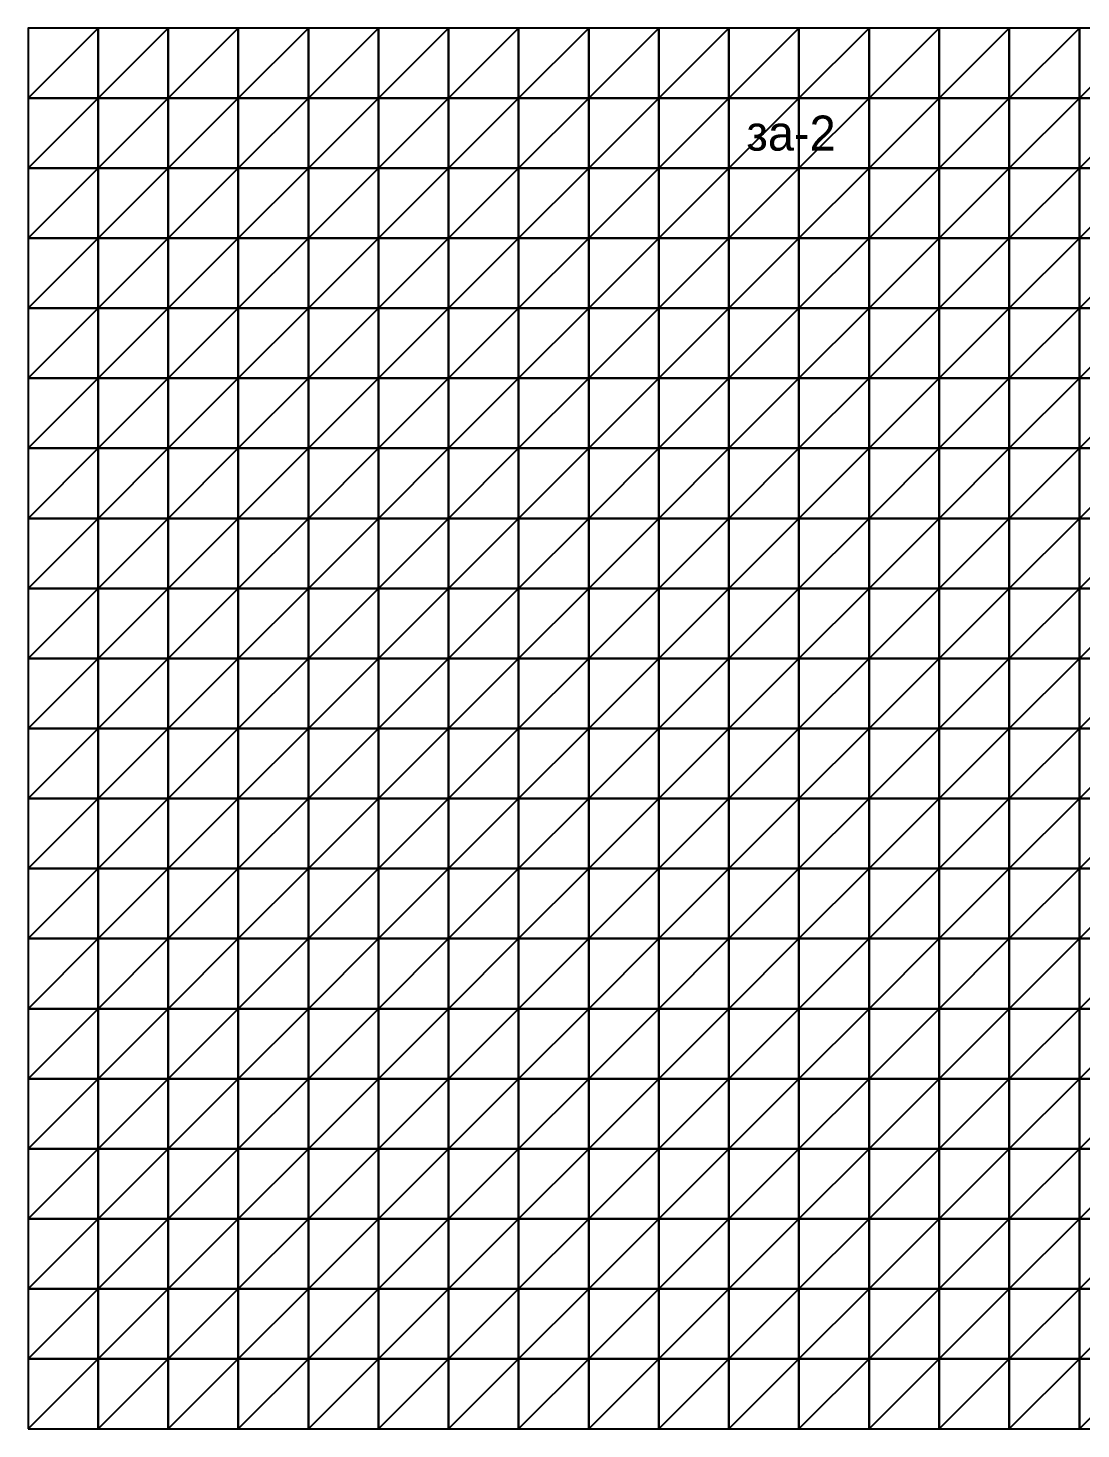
# Model space of a CAD drawing. Header units: metres. Extents: x 0 to 60, y 0 to 40.
# Drawn here: x 0 to 30.05, y 0 to 40 of the extents above; entities that cross this region are included whole.
import ezdxf

# ---------------------------------------------------------------- set-up
doc = ezdxf.new("R2010")
doc.units = ezdxf.units.M

msp = doc.modelspace()

# ---------------------------------------------------------------- linework, layer by layer
at = {"color": 1}
for p in [(30, 38, 0.47), (20, 36, 0.341), (30, 20, 12), (30, 2, 0.47)]:
    msp.add_point(p, dxfattribs=at)
at = {"color": 3}
msp.add_point((30, 30, 25), dxfattribs=at)
at = {"layer": 'Surface', "color": 8}
for points in [[(0, 38, 0), (2, 38, 0), (2, 40, 0)], [(0, 38, 0), (2, 40, 0), (0, 40, 0)], [(2, 38, 0), (4, 38, 0.001), (4, 40, 0)], [(2, 38, 0), (4, 40, 0), (2, 40, 0)], [(4, 38, 0.001), (6, 38, 0.001), (6, 40, 0.001)], [(4, 38, 0.001), (6, 40, 0.001), (4, 40, 0)], [(6, 38, 0.001), (8, 38, 0.004), (8, 40, 0.002)], [(6, 38, 0.001), (8, 40, 0.002), (6, 40, 0.001)], [(8, 38, 0.004), (10, 38, 0.009), (10, 40, 0.004)], [(8, 38, 0.004), (10, 40, 0.004), (8, 40, 0.002)], [(10, 38, 0.009), (12, 38, 0.018), (12, 40, 0.009)], [(10, 38, 0.009), (12, 40, 0.009), (10, 40, 0.004)], [(12, 38, 0.018), (14, 38, 0.036), (14, 40, 0.017)], [(12, 38, 0.018), (14, 40, 0.017), (12, 40, 0.009)], [(14, 38, 0.036), (16, 38, 0.066), (16, 40, 0.031)], [(14, 38, 0.036), (16, 40, 0.031), (14, 40, 0.017)], [(16, 38, 0.066), (18, 38, 0.111), (18, 40, 0.052)], [(16, 38, 0.066), (18, 40, 0.052), (16, 40, 0.031)], [(18, 38, 0.111), (20, 38, 0.173), (20, 40, 0.081)], [(18, 38, 0.111), (20, 40, 0.081), (18, 40, 0.052)], [(20, 38, 0.173), (22, 38, 0.248), (22, 40, 0.116)], [(20, 38, 0.173), (22, 40, 0.116), (20, 40, 0.081)], [(22, 38, 0.248), (24, 38, 0.328), (24, 40, 0.153)], [(22, 38, 0.248), (24, 40, 0.153), (22, 40, 0.116)], [(24, 38, 0.328), (26, 38, 0.4), (26, 40, 0.187)], [(24, 38, 0.328), (26, 40, 0.187), (24, 40, 0.153)], [(26, 38, 0.4), (28, 38, 0.452), (28, 40, 0.211)], [(26, 38, 0.4), (28, 40, 0.211), (26, 40, 0.187)], [(28, 38, 0.452), (30, 38, 0.47), (30, 40, 0.22)], [(28, 38, 0.452), (30, 40, 0.22), (28, 40, 0.211)], [(30, 38, 0.47), (32, 38, 0.452), (32, 40, 0.211)], [(30, 38, 0.47), (32, 40, 0.211), (30, 40, 0.22)], [(0, 36, 0), (2, 36, 0), (2, 38, 0)], [(0, 36, 0), (2, 38, 0), (0, 38, 0)], [(2, 36, 0), (4, 36, 0.001), (4, 38, 0.001)], [(2, 36, 0), (4, 38, 0.001), (2, 38, 0)], [(4, 36, 0.001), (6, 36, 0.003), (6, 38, 0.001)], [(4, 36, 0.001), (6, 38, 0.001), (4, 38, 0.001)], [(6, 36, 0.003), (8, 36, 0.007), (8, 38, 0.004)], [(6, 36, 0.003), (8, 38, 0.004), (6, 38, 0.001)], [(8, 36, 0.007), (10, 36, 0.017), (10, 38, 0.009)], [(8, 36, 0.007), (10, 38, 0.009), (8, 38, 0.004)], [(10, 36, 0.017), (12, 36, 0.036), (12, 38, 0.018)], [(10, 36, 0.017), (12, 38, 0.018), (10, 38, 0.009)], [(12, 36, 0.036), (14, 36, 0.072), (14, 38, 0.036)], [(12, 36, 0.036), (14, 38, 0.036), (12, 38, 0.018)], [(14, 36, 0.072), (16, 36, 0.131), (16, 38, 0.066)], [(14, 36, 0.072), (16, 38, 0.066), (14, 38, 0.036)], [(16, 36, 0.131), (18, 36, 0.22), (18, 38, 0.111)], [(16, 36, 0.131), (18, 38, 0.111), (16, 38, 0.066)], [(18, 36, 0.22), (20, 36, 0.341), (20, 38, 0.173)], [(18, 36, 0.22), (20, 38, 0.173), (18, 38, 0.111)], [(20, 36, 0.341), (22, 36, 0.489), (22, 38, 0.248)], [(20, 36, 0.341), (22, 38, 0.248), (20, 38, 0.173)], [(22, 36, 0.489), (24, 36, 0.647), (24, 38, 0.328)], [(22, 36, 0.489), (24, 38, 0.328), (22, 38, 0.248)], [(24, 36, 0.647), (26, 36, 0.79), (26, 38, 0.4)], [(24, 36, 0.647), (26, 38, 0.4), (24, 38, 0.328)], [(26, 36, 0.79), (28, 36, 0.891), (28, 38, 0.452)], [(26, 36, 0.79), (28, 38, 0.452), (26, 38, 0.4)], [(28, 36, 0.891), (30, 36, 0.928), (30, 38, 0.47)], [(28, 36, 0.891), (30, 38, 0.47), (28, 38, 0.452)], [(30, 36, 0.928), (32, 36, 0.891), (32, 38, 0.452)], [(30, 36, 0.928), (32, 38, 0.452), (30, 38, 0.47)], [(0, 34, 0), (2, 34, 0.001), (2, 36, 0)], [(0, 34, 0), (2, 36, 0), (0, 36, 0)], [(2, 34, 0.001), (4, 34, 0.002), (4, 36, 0.001)], [(2, 34, 0.001), (4, 36, 0.001), (2, 36, 0)], [(4, 34, 0.002), (6, 34, 0.005), (6, 36, 0.003)], [(4, 34, 0.002), (6, 36, 0.003), (4, 36, 0.001)], [(6, 34, 0.005), (8, 34, 0.013), (8, 36, 0.007)], [(6, 34, 0.005), (8, 36, 0.007), (6, 36, 0.003)], [(8, 34, 0.013), (10, 34, 0.031), (10, 36, 0.017)], [(8, 34, 0.013), (10, 36, 0.017), (8, 36, 0.007)], [(10, 34, 0.031), (12, 34, 0.066), (12, 36, 0.036)], [(10, 34, 0.031), (12, 36, 0.036), (10, 36, 0.017)], [(12, 34, 0.066), (14, 34, 0.131), (14, 36, 0.072)], [(12, 34, 0.066), (14, 36, 0.072), (12, 36, 0.036)], [(14, 34, 0.131), (16, 34, 0.238), (16, 36, 0.131)], [(14, 34, 0.131), (16, 36, 0.131), (14, 36, 0.072)], [(16, 34, 0.238), (18, 34, 0.4), (18, 36, 0.22)], [(16, 34, 0.238), (18, 36, 0.22), (16, 36, 0.131)], [(18, 34, 0.4), (20, 34, 0.622), (20, 36, 0.341)], [(18, 34, 0.4), (20, 36, 0.341), (18, 36, 0.22)], [(20, 34, 0.622), (22, 34, 0.891), (22, 36, 0.489)], [(20, 34, 0.622), (22, 36, 0.489), (20, 36, 0.341)], [(22, 34, 0.891), (24, 34, 1.179), (24, 36, 0.647)], [(22, 34, 0.891), (24, 36, 0.647), (22, 36, 0.489)], [(24, 34, 1.179), (26, 34, 1.44), (26, 36, 0.79)], [(24, 34, 1.179), (26, 36, 0.79), (24, 36, 0.647)], [(26, 34, 1.44), (28, 34, 1.624), (28, 36, 0.891)], [(26, 34, 1.44), (28, 36, 0.891), (26, 36, 0.79)], [(28, 34, 1.624), (30, 34, 1.69), (30, 36, 0.928)], [(28, 34, 1.624), (30, 36, 0.928), (28, 36, 0.891)], [(30, 34, 1.69), (32, 34, 1.624), (32, 36, 0.891)], [(30, 34, 1.69), (32, 36, 0.891), (30, 36, 0.928)], [(0, 32, 0), (2, 32, 0.001), (2, 34, 0.001)], [(0, 32, 0), (2, 34, 0.001), (0, 34, 0)], [(2, 32, 0.001), (4, 32, 0.003), (4, 34, 0.002)], [(2, 32, 0.001), (4, 34, 0.002), (2, 34, 0.001)], [(4, 32, 0.003), (6, 32, 0.009), (6, 34, 0.005)], [(4, 32, 0.003), (6, 34, 0.005), (4, 34, 0.002)], [(6, 32, 0.009), (8, 32, 0.022), (8, 34, 0.013)], [(6, 32, 0.009), (8, 34, 0.013), (6, 34, 0.005)], [(8, 32, 0.022), (10, 32, 0.052), (10, 34, 0.031)], [(8, 32, 0.022), (10, 34, 0.031), (8, 34, 0.013)], [(10, 32, 0.052), (12, 32, 0.111), (12, 34, 0.066)], [(10, 32, 0.052), (12, 34, 0.066), (10, 34, 0.031)], [(12, 32, 0.111), (14, 32, 0.22), (14, 34, 0.131)], [(12, 32, 0.111), (14, 34, 0.131), (12, 34, 0.066)], [(14, 32, 0.22), (16, 32, 0.4), (16, 34, 0.238)], [(14, 32, 0.22), (16, 34, 0.238), (14, 34, 0.131)], [(16, 32, 0.4), (18, 32, 0.674), (18, 34, 0.4)], [(16, 32, 0.4), (18, 34, 0.4), (16, 34, 0.238)], [(18, 32, 0.674), (20, 32, 1.046), (20, 34, 0.622)], [(18, 32, 0.674), (20, 34, 0.622), (18, 34, 0.4)], [(20, 32, 1.046), (22, 32, 1.499), (22, 34, 0.891)], [(20, 32, 1.046), (22, 34, 0.891), (20, 34, 0.622)], [(22, 32, 1.499), (24, 32, 1.984), (24, 34, 1.179)], [(22, 32, 1.499), (24, 34, 1.179), (22, 34, 0.891)], [(24, 32, 1.984), (26, 32, 2.423), (26, 34, 1.44)], [(24, 32, 1.984), (26, 34, 1.44), (24, 34, 1.179)], [(26, 32, 2.423), (28, 32, 2.732), (28, 34, 1.624)], [(26, 32, 2.423), (28, 34, 1.624), (26, 34, 1.44)], [(28, 32, 2.732), (30, 32, 2.843), (30, 34, 1.69)], [(28, 32, 2.732), (30, 34, 1.69), (28, 34, 1.624)], [(30, 32, 2.843), (32, 32, 2.732), (32, 34, 1.624)], [(30, 32, 2.843), (32, 34, 1.624), (30, 34, 1.69)], [(0, 30, 0.001), (2, 30, 0.002), (2, 32, 0.001)], [(0, 30, 0.001), (2, 32, 0.001), (0, 32, 0)], [(2, 30, 0.002), (4, 30, 0.005), (4, 32, 0.003)], [(2, 30, 0.002), (4, 32, 0.003), (2, 32, 0.001)], [(4, 30, 0.005), (6, 30, 0.014), (6, 32, 0.009)], [(4, 30, 0.005), (6, 32, 0.009), (4, 32, 0.003)], [(6, 30, 0.014), (8, 30, 0.035), (8, 32, 0.022)], [(6, 30, 0.014), (8, 32, 0.022), (6, 32, 0.009)], [(8, 30, 0.035), (10, 30, 0.081), (10, 32, 0.052)], [(8, 30, 0.035), (10, 32, 0.052), (8, 32, 0.022)], [(10, 30, 0.081), (12, 30, 0.173), (12, 32, 0.111)], [(10, 30, 0.081), (12, 32, 0.111), (10, 32, 0.052)], [(12, 30, 0.173), (14, 30, 0.341), (14, 32, 0.22)], [(12, 30, 0.173), (14, 32, 0.22), (12, 32, 0.111)], [(14, 30, 0.341), (16, 30, 0.622), (16, 32, 0.4)], [(14, 30, 0.341), (16, 32, 0.4), (14, 32, 0.22)], [(16, 30, 0.622), (18, 30, 1.046), (18, 32, 0.674)], [(16, 30, 0.622), (18, 32, 0.674), (16, 32, 0.4)], [(18, 30, 1.046), (20, 30, 1.624), (20, 32, 1.046)], [(18, 30, 1.046), (20, 32, 1.046), (18, 32, 0.674)], [(20, 30, 1.624), (22, 30, 2.328), (22, 32, 1.499)], [(20, 30, 1.624), (22, 32, 1.499), (20, 32, 1.046)], [(22, 30, 2.328), (24, 30, 3.08), (24, 32, 1.984)], [(22, 30, 2.328), (24, 32, 1.984), (22, 32, 1.499)], [(24, 30, 3.08), (26, 30, 3.762), (26, 32, 2.423)], [(24, 30, 3.08), (26, 32, 2.423), (24, 32, 1.984)], [(26, 30, 3.762), (28, 30, 4.241), (28, 32, 2.732)], [(26, 30, 3.762), (28, 32, 2.732), (26, 32, 2.423)], [(28, 30, 4.241), (30, 30, 4.415), (30, 32, 2.843)], [(28, 30, 4.241), (30, 32, 2.843), (28, 32, 2.732)], [(30, 30, 4.415), (32, 30, 4.241), (32, 32, 2.732)], [(30, 30, 4.415), (32, 32, 2.732), (30, 32, 2.843)], [(0, 28, 0.001), (2, 28, 0.002), (2, 30, 0.002)], [(0, 28, 0.001), (2, 30, 0.002), (0, 30, 0.001)], [(2, 28, 0.002), (4, 28, 0.007), (4, 30, 0.005)], [(2, 28, 0.002), (4, 30, 0.005), (2, 30, 0.002)], [(4, 28, 0.007), (6, 28, 0.02), (6, 30, 0.014)], [(4, 28, 0.007), (6, 30, 0.014), (4, 30, 0.005)], [(6, 28, 0.02), (8, 28, 0.05), (8, 30, 0.035)], [(6, 28, 0.02), (8, 30, 0.035), (6, 30, 0.014)], [(8, 28, 0.05), (10, 28, 0.116), (10, 30, 0.081)], [(8, 28, 0.05), (10, 30, 0.081), (8, 30, 0.035)], [(10, 28, 0.116), (12, 28, 0.248), (12, 30, 0.173)], [(10, 28, 0.116), (12, 30, 0.173), (10, 30, 0.081)], [(12, 28, 0.248), (14, 28, 0.489), (14, 30, 0.341)], [(12, 28, 0.248), (14, 30, 0.341), (12, 30, 0.173)], [(14, 28, 0.489), (16, 28, 0.891), (16, 30, 0.622)], [(14, 28, 0.489), (16, 30, 0.622), (14, 30, 0.341)], [(16, 28, 0.891), (18, 28, 1.499), (18, 30, 1.046)], [(16, 28, 0.891), (18, 30, 1.046), (16, 30, 0.622)], [(18, 28, 1.499), (20, 28, 2.328), (20, 30, 1.624)], [(18, 28, 1.499), (20, 30, 1.624), (18, 30, 1.046)], [(20, 28, 2.328), (22, 28, 3.336), (22, 30, 2.328)], [(20, 28, 2.328), (22, 30, 2.328), (20, 30, 1.624)], [(22, 28, 3.336), (24, 28, 4.415), (24, 30, 3.08)], [(22, 28, 3.336), (24, 30, 3.08), (22, 30, 2.328)], [(24, 28, 4.415), (26, 28, 5.392), (26, 30, 3.762)], [(24, 28, 4.415), (26, 30, 3.762), (24, 30, 3.08)], [(26, 28, 5.392), (28, 28, 6.079), (28, 30, 4.241)], [(26, 28, 5.392), (28, 30, 4.241), (26, 30, 3.762)], [(28, 28, 6.079), (30, 28, 6.328), (30, 30, 4.415)], [(28, 28, 6.079), (30, 30, 4.415), (28, 30, 4.241)], [(30, 28, 6.328), (32, 28, 6.079), (32, 30, 4.241)], [(30, 28, 6.328), (32, 30, 4.241), (30, 30, 4.415)], [(0, 26, 0.001), (2, 26, 0.003), (2, 28, 0.002)], [(0, 26, 0.001), (2, 28, 0.002), (0, 28, 0.001)], [(2, 26, 0.003), (4, 26, 0.01), (4, 28, 0.007)], [(2, 26, 0.003), (4, 28, 0.007), (2, 28, 0.002)], [(4, 26, 0.01), (6, 26, 0.026), (6, 28, 0.02)], [(4, 26, 0.01), (6, 28, 0.02), (4, 28, 0.007)], [(6, 26, 0.026), (8, 26, 0.066), (8, 28, 0.05)], [(6, 26, 0.026), (8, 28, 0.05), (6, 28, 0.02)], [(8, 26, 0.066), (10, 26, 0.153), (10, 28, 0.116)], [(8, 26, 0.066), (10, 28, 0.116), (8, 28, 0.05)], [(10, 26, 0.153), (12, 26, 0.328), (12, 28, 0.248)], [(10, 26, 0.153), (12, 28, 0.248), (10, 28, 0.116)], [(12, 26, 0.328), (14, 26, 0.647), (14, 28, 0.489)], [(12, 26, 0.328), (14, 28, 0.489), (12, 28, 0.248)], [(14, 26, 0.647), (16, 26, 1.179), (16, 28, 0.891)], [(14, 26, 0.647), (16, 28, 0.891), (14, 28, 0.489)], [(16, 26, 1.179), (18, 26, 1.984), (18, 28, 1.499)], [(16, 26, 1.179), (18, 28, 1.499), (16, 28, 0.891)], [(18, 26, 1.984), (20, 26, 3.08), (20, 28, 2.328)], [(18, 26, 1.984), (20, 28, 2.328), (18, 28, 1.499)], [(20, 26, 3.08), (22, 26, 4.415), (22, 28, 3.336)], [(20, 26, 3.08), (22, 28, 3.336), (20, 28, 2.328)], [(22, 26, 4.415), (24, 26, 5.841), (24, 28, 4.415)], [(22, 26, 4.415), (24, 28, 4.415), (22, 28, 3.336)], [(24, 26, 5.841), (26, 26, 7.134), (26, 28, 5.392)], [(24, 26, 5.841), (26, 28, 5.392), (24, 28, 4.415)], [(26, 26, 7.134), (28, 26, 8.044), (28, 28, 6.079)], [(26, 26, 7.134), (28, 28, 6.079), (26, 28, 5.392)], [(28, 26, 8.044), (30, 26, 8.372), (30, 28, 6.328)], [(28, 26, 8.044), (30, 28, 6.328), (28, 28, 6.079)], [(30, 26, 8.372), (32, 26, 8.044), (32, 28, 6.079)], [(30, 26, 8.372), (32, 28, 6.079), (30, 28, 6.328)], [(0, 24, 0.001), (2, 24, 0.004), (2, 26, 0.003)], [(0, 24, 0.001), (2, 26, 0.003), (0, 26, 0.001)], [(2, 24, 0.004), (4, 24, 0.012), (4, 26, 0.01)], [(2, 24, 0.004), (4, 26, 0.01), (2, 26, 0.003)], [(4, 24, 0.012), (6, 24, 0.032), (6, 26, 0.026)], [(4, 24, 0.012), (6, 26, 0.026), (4, 26, 0.01)], [(6, 24, 0.032), (8, 24, 0.081), (8, 26, 0.066)], [(6, 24, 0.032), (8, 26, 0.066), (6, 26, 0.026)], [(8, 24, 0.081), (10, 24, 0.187), (10, 26, 0.153)], [(8, 24, 0.081), (10, 26, 0.153), (8, 26, 0.066)], [(10, 24, 0.187), (12, 24, 0.4), (12, 26, 0.328)], [(10, 24, 0.187), (12, 26, 0.328), (10, 26, 0.153)], [(12, 24, 0.4), (14, 24, 0.79), (14, 26, 0.647)], [(12, 24, 0.4), (14, 26, 0.647), (12, 26, 0.328)], [(14, 24, 0.79), (16, 24, 1.44), (16, 26, 1.179)], [(14, 24, 0.79), (16, 26, 1.179), (14, 26, 0.647)], [(16, 24, 1.44), (18, 24, 2.423), (18, 26, 1.984)], [(16, 24, 1.44), (18, 26, 1.984), (16, 26, 1.179)], [(18, 24, 2.423), (20, 24, 3.762), (20, 26, 3.08)], [(18, 24, 2.423), (20, 26, 3.08), (18, 26, 1.984)], [(20, 24, 3.762), (22, 24, 5.392), (22, 26, 4.415)], [(20, 24, 3.762), (22, 26, 4.415), (20, 26, 3.08)], [(22, 24, 5.392), (24, 24, 7.134), (24, 26, 5.841)], [(22, 24, 5.392), (24, 26, 5.841), (22, 26, 4.415)], [(24, 24, 7.134), (26, 24, 8.714), (26, 26, 7.134)], [(24, 24, 7.134), (26, 26, 7.134), (24, 26, 5.841)], [(26, 24, 8.714), (28, 24, 9.825), (28, 26, 8.044)], [(26, 24, 8.714), (28, 26, 8.044), (26, 26, 7.134)], [(28, 24, 9.825), (30, 24, 10.226), (30, 26, 8.372)], [(28, 24, 9.825), (30, 26, 8.372), (28, 26, 8.044)], [(30, 24, 10.226), (32, 24, 9.825), (32, 26, 8.044)], [(30, 24, 10.226), (32, 26, 8.044), (30, 26, 8.372)], [(0, 22, 0.001), (2, 22, 0.005), (2, 24, 0.004)], [(0, 22, 0.001), (2, 24, 0.004), (0, 24, 0.001)], [(2, 22, 0.005), (4, 22, 0.013), (4, 24, 0.012)], [(2, 22, 0.005), (4, 24, 0.012), (2, 24, 0.004)], [(4, 22, 0.013), (6, 22, 0.036), (6, 24, 0.032)], [(4, 22, 0.013), (6, 24, 0.032), (4, 24, 0.012)], [(6, 22, 0.036), (8, 22, 0.091), (8, 24, 0.081)], [(6, 22, 0.036), (8, 24, 0.081), (6, 24, 0.032)], [(8, 22, 0.091), (10, 22, 0.211), (10, 24, 0.187)], [(8, 22, 0.091), (10, 24, 0.187), (8, 24, 0.081)], [(10, 22, 0.211), (12, 22, 0.452), (12, 24, 0.4)], [(10, 22, 0.211), (12, 24, 0.4), (10, 24, 0.187)], [(12, 22, 0.452), (14, 22, 0.891), (14, 24, 0.79)], [(12, 22, 0.452), (14, 24, 0.79), (12, 24, 0.4)], [(14, 22, 0.891), (16, 22, 1.624), (16, 24, 1.44)], [(14, 22, 0.891), (16, 24, 1.44), (14, 24, 0.79)], [(16, 22, 1.624), (18, 22, 2.732), (18, 24, 2.423)], [(16, 22, 1.624), (18, 24, 2.423), (16, 24, 1.44)], [(18, 22, 2.732), (20, 22, 4.241), (20, 24, 3.762)], [(18, 22, 2.732), (20, 24, 3.762), (18, 24, 2.423)], [(20, 22, 4.241), (22, 22, 6.079), (22, 24, 5.392)], [(20, 22, 4.241), (22, 24, 5.392), (20, 24, 3.762)], [(22, 22, 6.079), (24, 22, 8.044), (24, 24, 7.134)], [(22, 22, 6.079), (24, 24, 7.134), (22, 24, 5.392)], [(24, 22, 8.044), (26, 22, 9.825), (26, 24, 8.714)], [(24, 22, 8.044), (26, 24, 8.714), (24, 24, 7.134)], [(26, 22, 9.825), (28, 22, 11.077), (28, 24, 9.825)], [(26, 22, 9.825), (28, 24, 9.825), (26, 24, 8.714)], [(28, 22, 11.077), (30, 22, 11.529), (30, 24, 10.226)], [(28, 22, 11.077), (30, 24, 10.226), (28, 24, 9.825)], [(30, 22, 11.529), (32, 22, 11.077), (32, 24, 9.825)], [(30, 22, 11.529), (32, 24, 9.825), (30, 24, 10.226)], [(0, 20, 0.001), (2, 20, 0.005), (2, 22, 0.005)], [(0, 20, 0.001), (2, 22, 0.005), (0, 22, 0.001)], [(2, 20, 0.005), (4, 20, 0.014), (4, 22, 0.013)], [(2, 20, 0.005), (4, 22, 0.013), (2, 22, 0.005)], [(4, 20, 0.014), (6, 20, 0.038), (6, 22, 0.036)], [(4, 20, 0.014), (6, 22, 0.036), (4, 22, 0.013)], [(6, 20, 0.038), (8, 20, 0.095), (8, 22, 0.091)], [(6, 20, 0.038), (8, 22, 0.091), (6, 22, 0.036)], [(8, 20, 0.095), (10, 20, 0.22), (10, 22, 0.211)], [(8, 20, 0.095), (10, 22, 0.211), (8, 22, 0.091)], [(10, 20, 0.22), (12, 20, 0.47), (12, 22, 0.452)], [(10, 20, 0.22), (12, 22, 0.452), (10, 22, 0.211)], [(12, 20, 0.47), (14, 20, 0.928), (14, 22, 0.891)], [(12, 20, 0.47), (14, 22, 0.891), (12, 22, 0.452)], [(14, 20, 0.928), (16, 20, 1.69), (16, 22, 1.624)], [(14, 20, 0.928), (16, 22, 1.624), (14, 22, 0.891)], [(16, 20, 1.69), (18, 20, 2.843), (18, 22, 2.732)], [(16, 20, 1.69), (18, 22, 2.732), (16, 22, 1.624)], [(18, 20, 2.843), (20, 20, 4.415), (20, 22, 4.241)], [(18, 20, 2.843), (20, 22, 4.241), (18, 22, 2.732)], [(20, 20, 4.415), (22, 20, 6.328), (22, 22, 6.079)], [(20, 20, 4.415), (22, 22, 6.079), (20, 22, 4.241)], [(22, 20, 6.328), (24, 20, 8.372), (24, 22, 8.044)], [(22, 20, 6.328), (24, 22, 8.044), (22, 22, 6.079)], [(24, 20, 8.372), (26, 20, 10.226), (26, 22, 9.825)], [(24, 20, 8.372), (26, 22, 9.825), (24, 22, 8.044)], [(26, 20, 10.226), (28, 20, 11.529), (28, 22, 11.077)], [(26, 20, 10.226), (28, 22, 11.077), (26, 22, 9.825)], [(28, 20, 11.529), (30, 20, 12), (30, 22, 11.529)], [(28, 20, 11.529), (30, 22, 11.529), (28, 22, 11.077)], [(30, 20, 12), (32, 20, 11.529), (32, 22, 11.077)], [(30, 20, 12), (32, 22, 11.077), (30, 22, 11.529)], [(0, 18, 0.001), (2, 18, 0.005), (2, 20, 0.005)], [(0, 18, 0.001), (2, 20, 0.005), (0, 20, 0.001)], [(2, 18, 0.005), (4, 18, 0.013), (4, 20, 0.014)], [(2, 18, 0.005), (4, 20, 0.014), (2, 20, 0.005)], [(4, 18, 0.013), (6, 18, 0.036), (6, 20, 0.038)], [(4, 18, 0.013), (6, 20, 0.038), (4, 20, 0.014)], [(6, 18, 0.036), (8, 18, 0.091), (8, 20, 0.095)], [(6, 18, 0.036), (8, 20, 0.095), (6, 20, 0.038)], [(8, 18, 0.091), (10, 18, 0.211), (10, 20, 0.22)], [(8, 18, 0.091), (10, 20, 0.22), (8, 20, 0.095)], [(10, 18, 0.211), (12, 18, 0.452), (12, 20, 0.47)], [(10, 18, 0.211), (12, 20, 0.47), (10, 20, 0.22)], [(12, 18, 0.452), (14, 18, 0.891), (14, 20, 0.928)], [(12, 18, 0.452), (14, 20, 0.928), (12, 20, 0.47)], [(14, 18, 0.891), (16, 18, 1.624), (16, 20, 1.69)], [(14, 18, 0.891), (16, 20, 1.69), (14, 20, 0.928)], [(16, 18, 1.624), (18, 18, 2.732), (18, 20, 2.843)], [(16, 18, 1.624), (18, 20, 2.843), (16, 20, 1.69)], [(18, 18, 2.732), (20, 18, 4.241), (20, 20, 4.415)], [(18, 18, 2.732), (20, 20, 4.415), (18, 20, 2.843)], [(20, 18, 4.241), (22, 18, 6.079), (22, 20, 6.328)], [(20, 18, 4.241), (22, 20, 6.328), (20, 20, 4.415)], [(22, 18, 6.079), (24, 18, 8.044), (24, 20, 8.372)], [(22, 18, 6.079), (24, 20, 8.372), (22, 20, 6.328)], [(24, 18, 8.044), (26, 18, 9.825), (26, 20, 10.226)], [(24, 18, 8.044), (26, 20, 10.226), (24, 20, 8.372)], [(26, 18, 9.825), (28, 18, 11.077), (28, 20, 11.529)], [(26, 18, 9.825), (28, 20, 11.529), (26, 20, 10.226)], [(28, 18, 11.077), (30, 18, 11.529), (30, 20, 12)], [(28, 18, 11.077), (30, 20, 12), (28, 20, 11.529)], [(30, 18, 11.529), (32, 18, 11.077), (32, 20, 11.529)], [(30, 18, 11.529), (32, 20, 11.529), (30, 20, 12)], [(0, 16, 0.001), (2, 16, 0.004), (2, 18, 0.005)], [(0, 16, 0.001), (2, 18, 0.005), (0, 18, 0.001)], [(2, 16, 0.004), (4, 16, 0.012), (4, 18, 0.013)], [(2, 16, 0.004), (4, 18, 0.013), (2, 18, 0.005)], [(4, 16, 0.012), (6, 16, 0.032), (6, 18, 0.036)], [(4, 16, 0.012), (6, 18, 0.036), (4, 18, 0.013)], [(6, 16, 0.032), (8, 16, 0.081), (8, 18, 0.091)], [(6, 16, 0.032), (8, 18, 0.091), (6, 18, 0.036)], [(8, 16, 0.081), (10, 16, 0.187), (10, 18, 0.211)], [(8, 16, 0.081), (10, 18, 0.211), (8, 18, 0.091)], [(10, 16, 0.187), (12, 16, 0.4), (12, 18, 0.452)], [(10, 16, 0.187), (12, 18, 0.452), (10, 18, 0.211)], [(12, 16, 0.4), (14, 16, 0.79), (14, 18, 0.891)], [(12, 16, 0.4), (14, 18, 0.891), (12, 18, 0.452)], [(14, 16, 0.79), (16, 16, 1.44), (16, 18, 1.624)], [(14, 16, 0.79), (16, 18, 1.624), (14, 18, 0.891)], [(16, 16, 1.44), (18, 16, 2.423), (18, 18, 2.732)], [(16, 16, 1.44), (18, 18, 2.732), (16, 18, 1.624)], [(18, 16, 2.423), (20, 16, 3.762), (20, 18, 4.241)], [(18, 16, 2.423), (20, 18, 4.241), (18, 18, 2.732)], [(20, 16, 3.762), (22, 16, 5.392), (22, 18, 6.079)], [(20, 16, 3.762), (22, 18, 6.079), (20, 18, 4.241)], [(22, 16, 5.392), (24, 16, 7.134), (24, 18, 8.044)], [(22, 16, 5.392), (24, 18, 8.044), (22, 18, 6.079)], [(24, 16, 7.134), (26, 16, 8.714), (26, 18, 9.825)], [(24, 16, 7.134), (26, 18, 9.825), (24, 18, 8.044)], [(26, 16, 8.714), (28, 16, 9.825), (28, 18, 11.077)], [(26, 16, 8.714), (28, 18, 11.077), (26, 18, 9.825)], [(28, 16, 9.825), (30, 16, 10.226), (30, 18, 11.529)], [(28, 16, 9.825), (30, 18, 11.529), (28, 18, 11.077)], [(30, 16, 10.226), (32, 16, 9.825), (32, 18, 11.077)], [(30, 16, 10.226), (32, 18, 11.077), (30, 18, 11.529)], [(0, 14, 0.001), (2, 14, 0.003), (2, 16, 0.004)], [(0, 14, 0.001), (2, 16, 0.004), (0, 16, 0.001)], [(2, 14, 0.003), (4, 14, 0.01), (4, 16, 0.012)], [(2, 14, 0.003), (4, 16, 0.012), (2, 16, 0.004)], [(4, 14, 0.01), (6, 14, 0.026), (6, 16, 0.032)], [(4, 14, 0.01), (6, 16, 0.032), (4, 16, 0.012)], [(6, 14, 0.026), (8, 14, 0.066), (8, 16, 0.081)], [(6, 14, 0.026), (8, 16, 0.081), (6, 16, 0.032)], [(8, 14, 0.066), (10, 14, 0.153), (10, 16, 0.187)], [(8, 14, 0.066), (10, 16, 0.187), (8, 16, 0.081)], [(10, 14, 0.153), (12, 14, 0.328), (12, 16, 0.4)], [(10, 14, 0.153), (12, 16, 0.4), (10, 16, 0.187)], [(12, 14, 0.328), (14, 14, 0.647), (14, 16, 0.79)], [(12, 14, 0.328), (14, 16, 0.79), (12, 16, 0.4)], [(14, 14, 0.647), (16, 14, 1.179), (16, 16, 1.44)], [(14, 14, 0.647), (16, 16, 1.44), (14, 16, 0.79)], [(16, 14, 1.179), (18, 14, 1.984), (18, 16, 2.423)], [(16, 14, 1.179), (18, 16, 2.423), (16, 16, 1.44)], [(18, 14, 1.984), (20, 14, 3.08), (20, 16, 3.762)], [(18, 14, 1.984), (20, 16, 3.762), (18, 16, 2.423)], [(20, 14, 3.08), (22, 14, 4.415), (22, 16, 5.392)], [(20, 14, 3.08), (22, 16, 5.392), (20, 16, 3.762)], [(22, 14, 4.415), (24, 14, 5.841), (24, 16, 7.134)], [(22, 14, 4.415), (24, 16, 7.134), (22, 16, 5.392)], [(24, 14, 5.841), (26, 14, 7.134), (26, 16, 8.714)], [(24, 14, 5.841), (26, 16, 8.714), (24, 16, 7.134)], [(26, 14, 7.134), (28, 14, 8.044), (28, 16, 9.825)], [(26, 14, 7.134), (28, 16, 9.825), (26, 16, 8.714)], [(28, 14, 8.044), (30, 14, 8.372), (30, 16, 10.226)], [(28, 14, 8.044), (30, 16, 10.226), (28, 16, 9.825)], [(30, 14, 8.372), (32, 14, 8.044), (32, 16, 9.825)], [(30, 14, 8.372), (32, 16, 9.825), (30, 16, 10.226)], [(0, 12, 0.001), (2, 12, 0.002), (2, 14, 0.003)], [(0, 12, 0.001), (2, 14, 0.003), (0, 14, 0.001)], [(2, 12, 0.002), (4, 12, 0.007), (4, 14, 0.01)], [(2, 12, 0.002), (4, 14, 0.01), (2, 14, 0.003)], [(4, 12, 0.007), (6, 12, 0.02), (6, 14, 0.026)], [(4, 12, 0.007), (6, 14, 0.026), (4, 14, 0.01)], [(6, 12, 0.02), (8, 12, 0.05), (8, 14, 0.066)], [(6, 12, 0.02), (8, 14, 0.066), (6, 14, 0.026)], [(8, 12, 0.05), (10, 12, 0.116), (10, 14, 0.153)], [(8, 12, 0.05), (10, 14, 0.153), (8, 14, 0.066)], [(10, 12, 0.116), (12, 12, 0.248), (12, 14, 0.328)], [(10, 12, 0.116), (12, 14, 0.328), (10, 14, 0.153)], [(12, 12, 0.248), (14, 12, 0.489), (14, 14, 0.647)], [(12, 12, 0.248), (14, 14, 0.647), (12, 14, 0.328)], [(14, 12, 0.489), (16, 12, 0.891), (16, 14, 1.179)], [(14, 12, 0.489), (16, 14, 1.179), (14, 14, 0.647)], [(16, 12, 0.891), (18, 12, 1.499), (18, 14, 1.984)], [(16, 12, 0.891), (18, 14, 1.984), (16, 14, 1.179)], [(18, 12, 1.499), (20, 12, 2.328), (20, 14, 3.08)], [(18, 12, 1.499), (20, 14, 3.08), (18, 14, 1.984)], [(20, 12, 2.328), (22, 12, 3.336), (22, 14, 4.415)], [(20, 12, 2.328), (22, 14, 4.415), (20, 14, 3.08)], [(22, 12, 3.336), (24, 12, 4.415), (24, 14, 5.841)], [(22, 12, 3.336), (24, 14, 5.841), (22, 14, 4.415)], [(24, 12, 4.415), (26, 12, 5.392), (26, 14, 7.134)], [(24, 12, 4.415), (26, 14, 7.134), (24, 14, 5.841)], [(26, 12, 5.392), (28, 12, 6.079), (28, 14, 8.044)], [(26, 12, 5.392), (28, 14, 8.044), (26, 14, 7.134)], [(28, 12, 6.079), (30, 12, 6.328), (30, 14, 8.372)], [(28, 12, 6.079), (30, 14, 8.372), (28, 14, 8.044)], [(30, 12, 6.328), (32, 12, 6.079), (32, 14, 8.044)], [(30, 12, 6.328), (32, 14, 8.044), (30, 14, 8.372)], [(0, 10, 0.001), (2, 10, 0.002), (2, 12, 0.002)], [(0, 10, 0.001), (2, 12, 0.002), (0, 12, 0.001)], [(2, 10, 0.002), (4, 10, 0.005), (4, 12, 0.007)], [(2, 10, 0.002), (4, 12, 0.007), (2, 12, 0.002)], [(4, 10, 0.005), (6, 10, 0.014), (6, 12, 0.02)], [(4, 10, 0.005), (6, 12, 0.02), (4, 12, 0.007)], [(6, 10, 0.014), (8, 10, 0.035), (8, 12, 0.05)], [(6, 10, 0.014), (8, 12, 0.05), (6, 12, 0.02)], [(8, 10, 0.035), (10, 10, 0.081), (10, 12, 0.116)], [(8, 10, 0.035), (10, 12, 0.116), (8, 12, 0.05)], [(10, 10, 0.081), (12, 10, 0.173), (12, 12, 0.248)], [(10, 10, 0.081), (12, 12, 0.248), (10, 12, 0.116)], [(12, 10, 0.173), (14, 10, 0.341), (14, 12, 0.489)], [(12, 10, 0.173), (14, 12, 0.489), (12, 12, 0.248)], [(14, 10, 0.341), (16, 10, 0.622), (16, 12, 0.891)], [(14, 10, 0.341), (16, 12, 0.891), (14, 12, 0.489)], [(16, 10, 0.622), (18, 10, 1.046), (18, 12, 1.499)], [(16, 10, 0.622), (18, 12, 1.499), (16, 12, 0.891)], [(18, 10, 1.046), (20, 10, 1.624), (20, 12, 2.328)], [(18, 10, 1.046), (20, 12, 2.328), (18, 12, 1.499)], [(20, 10, 1.624), (22, 10, 2.328), (22, 12, 3.336)], [(20, 10, 1.624), (22, 12, 3.336), (20, 12, 2.328)], [(22, 10, 2.328), (24, 10, 3.08), (24, 12, 4.415)], [(22, 10, 2.328), (24, 12, 4.415), (22, 12, 3.336)], [(24, 10, 3.08), (26, 10, 3.762), (26, 12, 5.392)], [(24, 10, 3.08), (26, 12, 5.392), (24, 12, 4.415)], [(26, 10, 3.762), (28, 10, 4.241), (28, 12, 6.079)], [(26, 10, 3.762), (28, 12, 6.079), (26, 12, 5.392)], [(28, 10, 4.241), (30, 10, 4.415), (30, 12, 6.328)], [(28, 10, 4.241), (30, 12, 6.328), (28, 12, 6.079)], [(30, 10, 4.415), (32, 10, 4.241), (32, 12, 6.079)], [(30, 10, 4.415), (32, 12, 6.079), (30, 12, 6.328)], [(0, 8, 0), (2, 8, 0.001), (2, 10, 0.002)], [(0, 8, 0), (2, 10, 0.002), (0, 10, 0.001)], [(2, 8, 0.001), (4, 8, 0.003), (4, 10, 0.005)], [(2, 8, 0.001), (4, 10, 0.005), (2, 10, 0.002)], [(4, 8, 0.003), (6, 8, 0.009), (6, 10, 0.014)], [(4, 8, 0.003), (6, 10, 0.014), (4, 10, 0.005)], [(6, 8, 0.009), (8, 8, 0.022), (8, 10, 0.035)], [(6, 8, 0.009), (8, 10, 0.035), (6, 10, 0.014)], [(8, 8, 0.022), (10, 8, 0.052), (10, 10, 0.081)], [(8, 8, 0.022), (10, 10, 0.081), (8, 10, 0.035)], [(10, 8, 0.052), (12, 8, 0.111), (12, 10, 0.173)], [(10, 8, 0.052), (12, 10, 0.173), (10, 10, 0.081)], [(12, 8, 0.111), (14, 8, 0.22), (14, 10, 0.341)], [(12, 8, 0.111), (14, 10, 0.341), (12, 10, 0.173)], [(14, 8, 0.22), (16, 8, 0.4), (16, 10, 0.622)], [(14, 8, 0.22), (16, 10, 0.622), (14, 10, 0.341)], [(16, 8, 0.4), (18, 8, 0.674), (18, 10, 1.046)], [(16, 8, 0.4), (18, 10, 1.046), (16, 10, 0.622)], [(18, 8, 0.674), (20, 8, 1.046), (20, 10, 1.624)], [(18, 8, 0.674), (20, 10, 1.624), (18, 10, 1.046)], [(20, 8, 1.046), (22, 8, 1.499), (22, 10, 2.328)], [(20, 8, 1.046), (22, 10, 2.328), (20, 10, 1.624)], [(22, 8, 1.499), (24, 8, 1.984), (24, 10, 3.08)], [(22, 8, 1.499), (24, 10, 3.08), (22, 10, 2.328)], [(24, 8, 1.984), (26, 8, 2.423), (26, 10, 3.762)], [(24, 8, 1.984), (26, 10, 3.762), (24, 10, 3.08)], [(26, 8, 2.423), (28, 8, 2.732), (28, 10, 4.241)], [(26, 8, 2.423), (28, 10, 4.241), (26, 10, 3.762)], [(28, 8, 2.732), (30, 8, 2.843), (30, 10, 4.415)], [(28, 8, 2.732), (30, 10, 4.415), (28, 10, 4.241)], [(30, 8, 2.843), (32, 8, 2.732), (32, 10, 4.241)], [(30, 8, 2.843), (32, 10, 4.241), (30, 10, 4.415)], [(0, 6, 0), (2, 6, 0.001), (2, 8, 0.001)], [(0, 6, 0), (2, 8, 0.001), (0, 8, 0)], [(2, 6, 0.001), (4, 6, 0.002), (4, 8, 0.003)], [(2, 6, 0.001), (4, 8, 0.003), (2, 8, 0.001)], [(4, 6, 0.002), (6, 6, 0.005), (6, 8, 0.009)], [(4, 6, 0.002), (6, 8, 0.009), (4, 8, 0.003)], [(6, 6, 0.005), (8, 6, 0.013), (8, 8, 0.022)], [(6, 6, 0.005), (8, 8, 0.022), (6, 8, 0.009)], [(8, 6, 0.013), (10, 6, 0.031), (10, 8, 0.052)], [(8, 6, 0.013), (10, 8, 0.052), (8, 8, 0.022)], [(10, 6, 0.031), (12, 6, 0.066), (12, 8, 0.111)], [(10, 6, 0.031), (12, 8, 0.111), (10, 8, 0.052)], [(12, 6, 0.066), (14, 6, 0.131), (14, 8, 0.22)], [(12, 6, 0.066), (14, 8, 0.22), (12, 8, 0.111)], [(14, 6, 0.131), (16, 6, 0.238), (16, 8, 0.4)], [(14, 6, 0.131), (16, 8, 0.4), (14, 8, 0.22)], [(16, 6, 0.238), (18, 6, 0.4), (18, 8, 0.674)], [(16, 6, 0.238), (18, 8, 0.674), (16, 8, 0.4)], [(18, 6, 0.4), (20, 6, 0.622), (20, 8, 1.046)], [(18, 6, 0.4), (20, 8, 1.046), (18, 8, 0.674)], [(20, 6, 0.622), (22, 6, 0.891), (22, 8, 1.499)], [(20, 6, 0.622), (22, 8, 1.499), (20, 8, 1.046)], [(22, 6, 0.891), (24, 6, 1.179), (24, 8, 1.984)], [(22, 6, 0.891), (24, 8, 1.984), (22, 8, 1.499)], [(24, 6, 1.179), (26, 6, 1.44), (26, 8, 2.423)], [(24, 6, 1.179), (26, 8, 2.423), (24, 8, 1.984)], [(26, 6, 1.44), (28, 6, 1.624), (28, 8, 2.732)], [(26, 6, 1.44), (28, 8, 2.732), (26, 8, 2.423)], [(28, 6, 1.624), (30, 6, 1.69), (30, 8, 2.843)], [(28, 6, 1.624), (30, 8, 2.843), (28, 8, 2.732)], [(30, 6, 1.69), (32, 6, 1.624), (32, 8, 2.732)], [(30, 6, 1.69), (32, 8, 2.732), (30, 8, 2.843)], [(0, 4, 0), (2, 4, 0), (2, 6, 0.001)], [(0, 4, 0), (2, 6, 0.001), (0, 6, 0)], [(2, 4, 0), (4, 4, 0.001), (4, 6, 0.002)], [(2, 4, 0), (4, 6, 0.002), (2, 6, 0.001)], [(4, 4, 0.001), (6, 4, 0.003), (6, 6, 0.005)], [(4, 4, 0.001), (6, 6, 0.005), (4, 6, 0.002)], [(6, 4, 0.003), (8, 4, 0.007), (8, 6, 0.013)], [(6, 4, 0.003), (8, 6, 0.013), (6, 6, 0.005)], [(8, 4, 0.007), (10, 4, 0.017), (10, 6, 0.031)], [(8, 4, 0.007), (10, 6, 0.031), (8, 6, 0.013)], [(10, 4, 0.017), (12, 4, 0.036), (12, 6, 0.066)], [(10, 4, 0.017), (12, 6, 0.066), (10, 6, 0.031)], [(12, 4, 0.036), (14, 4, 0.072), (14, 6, 0.131)], [(12, 4, 0.036), (14, 6, 0.131), (12, 6, 0.066)], [(14, 4, 0.072), (16, 4, 0.131), (16, 6, 0.238)], [(14, 4, 0.072), (16, 6, 0.238), (14, 6, 0.131)], [(16, 4, 0.131), (18, 4, 0.22), (18, 6, 0.4)], [(16, 4, 0.131), (18, 6, 0.4), (16, 6, 0.238)], [(18, 4, 0.22), (20, 4, 0.341), (20, 6, 0.622)], [(18, 4, 0.22), (20, 6, 0.622), (18, 6, 0.4)], [(20, 4, 0.341), (22, 4, 0.489), (22, 6, 0.891)], [(20, 4, 0.341), (22, 6, 0.891), (20, 6, 0.622)], [(22, 4, 0.489), (24, 4, 0.647), (24, 6, 1.179)], [(22, 4, 0.489), (24, 6, 1.179), (22, 6, 0.891)], [(24, 4, 0.647), (26, 4, 0.79), (26, 6, 1.44)], [(24, 4, 0.647), (26, 6, 1.44), (24, 6, 1.179)], [(26, 4, 0.79), (28, 4, 0.891), (28, 6, 1.624)], [(26, 4, 0.79), (28, 6, 1.624), (26, 6, 1.44)], [(28, 4, 0.891), (30, 4, 0.928), (30, 6, 1.69)], [(28, 4, 0.891), (30, 6, 1.69), (28, 6, 1.624)], [(30, 4, 0.928), (32, 4, 0.891), (32, 6, 1.624)], [(30, 4, 0.928), (32, 6, 1.624), (30, 6, 1.69)], [(0, 2, 0), (2, 2, 0), (2, 4, 0)], [(0, 2, 0), (2, 4, 0), (0, 4, 0)], [(2, 2, 0), (4, 2, 0.001), (4, 4, 0.001)], [(2, 2, 0), (4, 4, 0.001), (2, 4, 0)], [(4, 2, 0.001), (6, 2, 0.001), (6, 4, 0.003)], [(4, 2, 0.001), (6, 4, 0.003), (4, 4, 0.001)], [(6, 2, 0.001), (8, 2, 0.004), (8, 4, 0.007)], [(6, 2, 0.001), (8, 4, 0.007), (6, 4, 0.003)], [(8, 2, 0.004), (10, 2, 0.009), (10, 4, 0.017)], [(8, 2, 0.004), (10, 4, 0.017), (8, 4, 0.007)], [(10, 2, 0.009), (12, 2, 0.018), (12, 4, 0.036)], [(10, 2, 0.009), (12, 4, 0.036), (10, 4, 0.017)], [(12, 2, 0.018), (14, 2, 0.036), (14, 4, 0.072)], [(12, 2, 0.018), (14, 4, 0.072), (12, 4, 0.036)], [(14, 2, 0.036), (16, 2, 0.066), (16, 4, 0.131)], [(14, 2, 0.036), (16, 4, 0.131), (14, 4, 0.072)], [(16, 2, 0.066), (18, 2, 0.111), (18, 4, 0.22)], [(16, 2, 0.066), (18, 4, 0.22), (16, 4, 0.131)], [(18, 2, 0.111), (20, 2, 0.173), (20, 4, 0.341)], [(18, 2, 0.111), (20, 4, 0.341), (18, 4, 0.22)], [(20, 2, 0.173), (22, 2, 0.248), (22, 4, 0.489)], [(20, 2, 0.173), (22, 4, 0.489), (20, 4, 0.341)], [(22, 2, 0.248), (24, 2, 0.328), (24, 4, 0.647)], [(22, 2, 0.248), (24, 4, 0.647), (22, 4, 0.489)], [(24, 2, 0.328), (26, 2, 0.4), (26, 4, 0.79)], [(24, 2, 0.328), (26, 4, 0.79), (24, 4, 0.647)], [(26, 2, 0.4), (28, 2, 0.452), (28, 4, 0.891)], [(26, 2, 0.4), (28, 4, 0.891), (26, 4, 0.79)], [(28, 2, 0.452), (30, 2, 0.47), (30, 4, 0.928)], [(28, 2, 0.452), (30, 4, 0.928), (28, 4, 0.891)], [(30, 2, 0.47), (32, 2, 0.452), (32, 4, 0.891)], [(30, 2, 0.47), (32, 4, 0.891), (30, 4, 0.928)], [(0, 0, 0), (2, 0, 0), (2, 2, 0)], [(0, 0, 0), (2, 2, 0), (0, 2, 0)], [(2, 0, 0), (4, 0, 0), (4, 2, 0.001)], [(2, 0, 0), (4, 2, 0.001), (2, 2, 0)], [(4, 0, 0), (6, 0, 0.001), (6, 2, 0.001)], [(4, 0, 0), (6, 2, 0.001), (4, 2, 0.001)], [(6, 0, 0.001), (8, 0, 0.002), (8, 2, 0.004)], [(6, 0, 0.001), (8, 2, 0.004), (6, 2, 0.001)], [(8, 0, 0.002), (10, 0, 0.004), (10, 2, 0.009)], [(8, 0, 0.002), (10, 2, 0.009), (8, 2, 0.004)], [(10, 0, 0.004), (12, 0, 0.009), (12, 2, 0.018)], [(10, 0, 0.004), (12, 2, 0.018), (10, 2, 0.009)], [(12, 0, 0.009), (14, 0, 0.017), (14, 2, 0.036)], [(12, 0, 0.009), (14, 2, 0.036), (12, 2, 0.018)], [(14, 0, 0.017), (16, 0, 0.031), (16, 2, 0.066)], [(14, 0, 0.017), (16, 2, 0.066), (14, 2, 0.036)], [(16, 0, 0.031), (18, 0, 0.052), (18, 2, 0.111)], [(16, 0, 0.031), (18, 2, 0.111), (16, 2, 0.066)], [(18, 0, 0.052), (20, 0, 0.081), (20, 2, 0.173)], [(18, 0, 0.052), (20, 2, 0.173), (18, 2, 0.111)], [(20, 0, 0.081), (22, 0, 0.116), (22, 2, 0.248)], [(20, 0, 0.081), (22, 2, 0.248), (20, 2, 0.173)], [(22, 0, 0.116), (24, 0, 0.153), (24, 2, 0.328)], [(22, 0, 0.116), (24, 2, 0.328), (22, 2, 0.248)], [(24, 0, 0.153), (26, 0, 0.187), (26, 2, 0.4)], [(24, 0, 0.153), (26, 2, 0.4), (24, 2, 0.328)], [(26, 0, 0.187), (28, 0, 0.211), (28, 2, 0.452)], [(26, 0, 0.187), (28, 2, 0.452), (26, 2, 0.4)], [(28, 0, 0.211), (30, 0, 0.22), (30, 2, 0.47)], [(28, 0, 0.211), (30, 2, 0.47), (28, 2, 0.452)], [(30, 0, 0.22), (32, 0, 0.211), (32, 2, 0.452)], [(30, 0, 0.22), (32, 2, 0.452), (30, 2, 0.47)]]:
    msp.add_3dface(points, dxfattribs=at)

# ---------------------------------------------------------------- texts
msp.add_text('за-2', height=1).set_placement((20.5, 36.5, 0.441))

doc.saveas('drawing.dxf')
